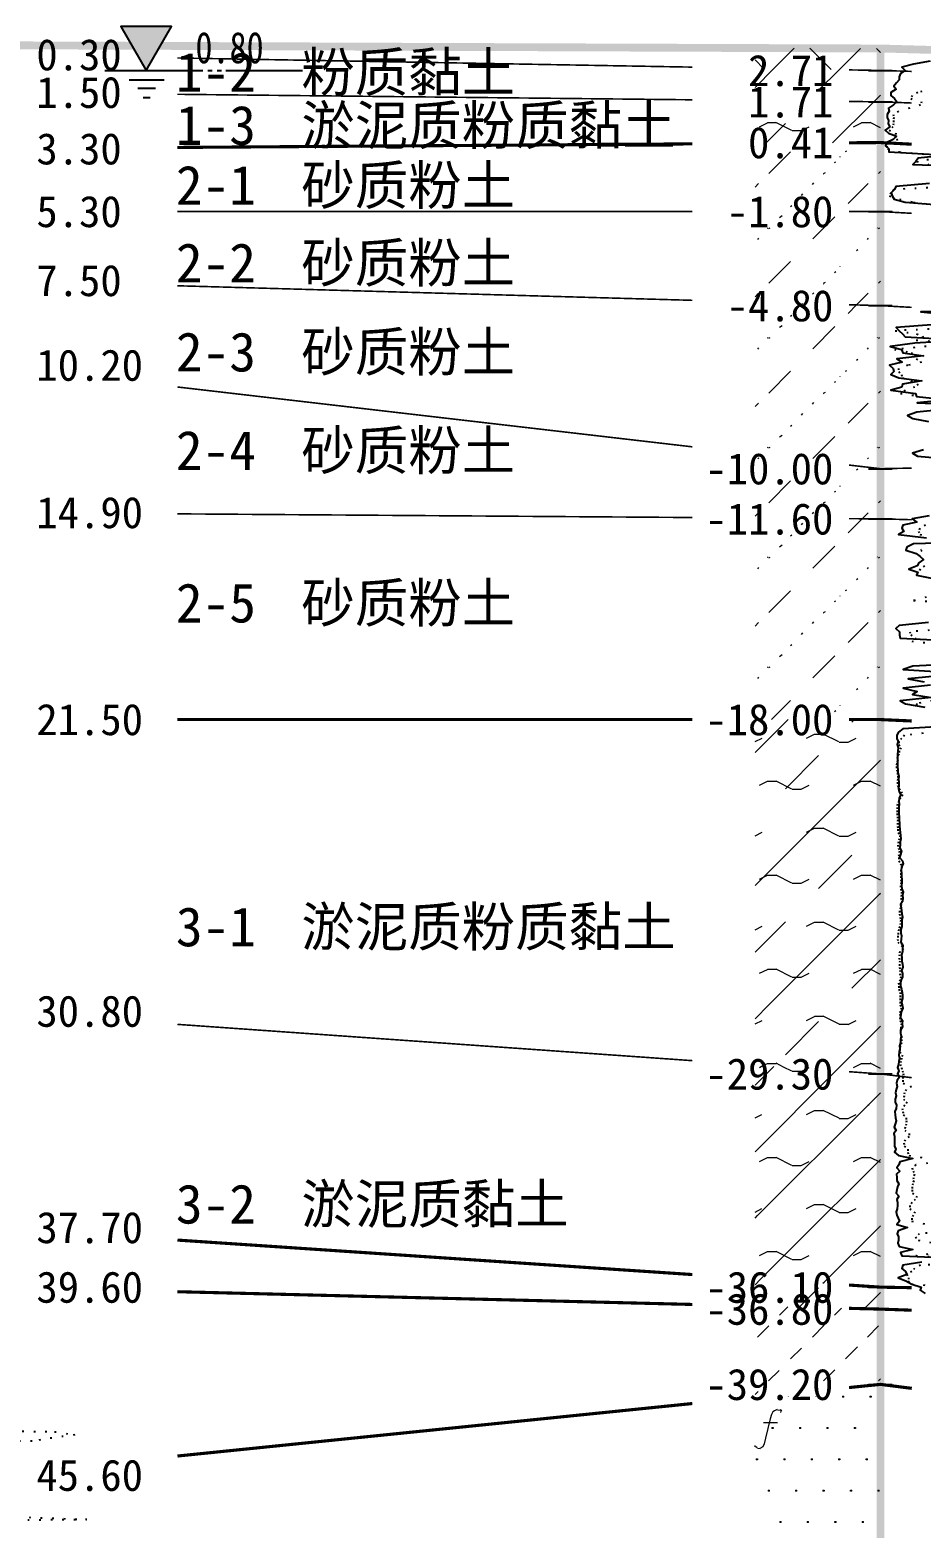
# Model space of a CAD drawing. Extents: x -37 to 3540, y -1485 to 297.
# Drawn here: x 173.4 to 230.2, y -173.4 to -77.8 of the extents above; entities that cross this region are included whole.
import ezdxf
from ezdxf.enums import TextEntityAlignment as Align

# ---------------------------------------------------------------- set-up
doc = ezdxf.new("R2010")
doc.units = 0
doc.linetypes.add('DOT', pattern=[6.35, 0, -6.35])
doc.layers.get('0').update_dxf_attribs({"linetype": 'CONTINUOUS'})
for name, color, linetype in [('CURVE', 200, 'CONTINUOUS'), ('HOLE', 41, 'CONTINUOUS'), ('STRATUM', 241, 'CONTINUOUS')]:
    doc.layers.add(name, color=color, linetype=linetype)
doc.layers.add('HATCH', color=7, linetype='CONTINUOUS', lineweight=13)
doc.styles.add('ST', font='')
doc.styles.get('ST').set_extended_font_data('SimSun')
pattern_1 = [(45, (80.522, -297), (-4.24264, 4.24264), [10, 0]), (45, (81.583, -300.182), (-2.12132, 6.36396), [3, -3])]
pattern_2 = [(45, (80.522, -297), (-4.24264, 4.24264), [10, 0]), (45, (81.583, -300.182), (-2.12132, 6.36396), [3, -3]), (26.565, (81.596, -297.2536), (5.999823, 5.999812), [0.567, -12.849]), (0, (81.029, -297.2536), (0, 6), [0.567, -5.433]), (26.565, (78.9406, -297), (5.999823, 5.999812), [0.567, -12.849]), (0, (79.448, -296.7464), (0, 6), [0.567, -5.433]), (153.435, (81.029, -297.2536), (-5.999818, -5e-06), [1.134, -12.2826]), (26.565, (84.596, -294.2536), (5.999823, 5.999812), [0.567, -12.849]), (0, (84.029, -294.2536), (0, 6), [0.567, -5.433]), (26.565, (81.9406, -294), (5.999823, 5.999812), [0.567, -12.849]), (0, (82.448, -293.7464), (0, 6), [0.567, -5.433]), (153.435, (84.029, -294.2536), (-5.999818, -5e-06), [1.134, -12.2826])]
pattern_3 = [(45, (80.522, -297), (-7e-07, 6.99998), [1.97196, -7.92754]), (45, (83.335, -294.171), (-7e-07, 6.99998), [1.99367, -7.90583]), (45, (85.5894, -291.918), (-7e-07, 6.99998), [1.8136, -8.08588]), (26.565, (80.522, -293.5), (7, 7), [0.0965, -15.55598]), (36.8699, (81.2219, -292.8), (7, 7), [0.19775, -34.80225]), (315, (84.022, -290.024), (6.99998, 1e-06), [0.03305, -9.86644]), (26.565, (84.022, -297), (7, 7), [0.14475, -15.50773]), (26.565, (84.722, -296.3), (7, 7), [0.10528, -15.5472]), (90, (85.072, -295.95), (-7, -5e-07), [0.02877, -6.97123]), (26.565, (85.422, -295.6), (7, 7), [0.091, -31.21394]), (36.8699, (86.1219, -294.9), (7, 7), [0.1107, -34.8893]), (45, (86.822, -294.2), (-2e-07, 6.99998), [0.10911, -9.79038]), (315, (87.436, -293.452), (6.99998, 1e-06), [0.03305, -9.86644]), (36.8699, (81.9219, -292.1), (7, 7), [0.10224, -34.89776]), (53.1301, (82.6219, -291.4), (14, 21), [0.13438, -34.86562]), (53.1301, (83.3219, -290.7), (14, 21), [0.12625, -34.87375])]

# ---------------------------------------------------------------- blocks, each defined once
blk = doc.blocks.new('Gwl')
blk.add_lwpolyline([(0, 0, 0, 3.22, 0), (0, 2.789, 3.22, 3.22, 0)], format="xyseb")
blk.add_lwpolyline([(0, 0), (1.61, 2.789), (-1.61, 2.789)], close=True)
for points in [[(-2.63, 0), (3.607, 0)], [(3.926, 0), (4.212, 0)], [(4.531, 0), (4.804, 0)], [(5.089, 0), (9.985, 0)], [(-1.085, -0.609), (1.156, -0.609)], [(-0.538, -1.142), (0.607, -1.142)], [(-0.189, -1.735), (0.259, -1.735)]]:
    blk.add_lwpolyline(points)
at = {"style": 'ST', "width": 0.8}
blk.add_attdef('*GWL', (3.144, 0.453), '', height=2, dxfattribs=at)

msp = doc.modelspace()

# ---------------------------------------------------------------- hatches: boundary and pattern name
at = {"layer": 'HATCH'}
h = msp.add_hatch(dxfattribs=at)
h.set_pattern_fill('STT', color=50, style=0)
h.set_pattern_definition([(45, (80.522, -297), (-2.12132, 2.12132), [10, 0]), (135, (80.522, -297), (-2.12132, -2.12132), [10, 0])])
h.paths.add_polyline_path([(227.657, -79.016), (219.657, -78.987), (219.657, -80.274), (227.657, -80.416)])
h.paths.add_polyline_path([(218.451, -81.902), (225.143, -81.902), (225.143, -78.986), (218.451, -78.986)], flags=9)
h = msp.add_hatch(dxfattribs=at)
h.set_pattern_fill('FZNT', color=32, style=0)
h.set_pattern_definition(pattern_1)
h.paths.add_polyline_path([(227.657, -80.416), (219.657, -80.274), (219.657, -82.331), (227.657, -82.416)])
h.paths.add_polyline_path([(218.451, -83.902), (225.143, -83.902), (225.143, -80.986), (218.451, -80.986)], flags=9)
h.paths.add_polyline_path([(218.451, -81.902), (225.143, -81.902), (225.143, -78.986), (218.451, -78.986)], flags=9)
h = msp.add_hatch(dxfattribs=at)
h.set_pattern_fill('YNFNT', color=251, style=0)
h.set_pattern_definition(pattern_2)
h.paths.add_polyline_path([(227.657, -82.416), (219.657, -82.331), (219.657, -85.071), (227.657, -85.016)])
h.paths.add_polyline_path([(218.448, -86.505), (225.146, -86.505), (225.146, -83.572), (218.448, -83.572)], flags=9)
h.paths.add_polyline_path([(218.451, -83.902), (225.143, -83.902), (225.143, -80.986), (218.451, -80.986)], flags=9)
h = msp.add_hatch(dxfattribs=at)
h.set_pattern_fill('SZFT', color=52, style=0)
h.set_pattern_definition(pattern_3)
h.paths.add_polyline_path([(227.657, -85.016), (219.657, -85.071), (219.657, -89.415), (227.657, -89.416)])
h.paths.add_polyline_path([(217.018, -90.905), (225.146, -90.905), (225.146, -87.972), (217.018, -87.972)], flags=9)
h.paths.add_polyline_path([(218.448, -86.505), (225.146, -86.505), (225.146, -83.572), (218.448, -83.572)], flags=9)
h = msp.add_hatch(dxfattribs=at)
h.set_pattern_fill('SZFT', color=52, style=0)
h.set_pattern_definition(pattern_3)
h.paths.add_polyline_path([(227.657, -89.416), (226.907, -89.416), (219.657, -89.415), (219.657, -95.19), (227.657, -95.416)])
h.paths.add_polyline_path([(217.018, -96.905), (225.146, -96.905), (225.146, -93.972), (217.018, -93.972)], flags=9)
h.paths.add_polyline_path([(217.018, -90.905), (225.146, -90.905), (225.146, -87.972), (217.018, -87.972)], flags=9)
h = msp.add_hatch(dxfattribs=at)
h.set_pattern_fill('SZFT', color=52, style=0)
h.set_pattern_definition(pattern_3)
h.paths.add_polyline_path([(227.657, -95.416), (219.657, -95.19), (219.657, -104.886), (227.657, -105.816)])
h.paths.add_polyline_path([(215.587, -107.305), (225.146, -107.305), (225.146, -104.372), (215.587, -104.372)], flags=9)
h.paths.add_polyline_path([(217.018, -96.905), (225.146, -96.905), (225.146, -93.972), (217.018, -93.972)], flags=9)
h = msp.add_hatch(dxfattribs=at)
h.set_pattern_fill('SZFT', color=52, style=0)
h.set_pattern_definition(pattern_3)
h.paths.add_polyline_path([(227.657, -105.816), (219.657, -104.886), (219.657, -108.959), (227.657, -109.016)])
h.paths.add_polyline_path([(215.587, -110.505), (225.146, -110.505), (225.146, -107.572), (215.587, -107.572)], flags=9)
h.paths.add_polyline_path([(215.587, -107.305), (225.146, -107.305), (225.146, -104.372), (215.587, -104.372)], flags=9)
h = msp.add_hatch(dxfattribs=at)
h.set_pattern_fill('SZFT', color=52, style=0)
h.set_pattern_definition(pattern_3)
h.paths.add_polyline_path([(227.657, -109.016), (219.657, -108.959), (219.657, -121.815), (227.657, -121.816)])
h.paths.add_polyline_path([(215.587, -123.305), (225.146, -123.305), (225.146, -120.372), (215.587, -120.372)], flags=9)
h.paths.add_polyline_path([(215.587, -110.505), (225.146, -110.505), (225.146, -107.572), (215.587, -107.572)], flags=9)
h = msp.add_hatch(dxfattribs=at)
h.set_pattern_fill('YNFNT', color=251, style=0)
h.set_pattern_definition(pattern_2)
h.paths.add_polyline_path([(227.657, -121.816), (226.907, -121.816), (219.657, -121.815), (219.657, -143.852), (227.657, -144.416)])
h.paths.add_polyline_path([(215.587, -145.905), (225.146, -145.905), (225.146, -142.972), (215.587, -142.972)], flags=9)
h.paths.add_polyline_path([(215.587, -123.305), (225.146, -123.305), (225.146, -120.372), (215.587, -120.372)], flags=9)
h = msp.add_hatch(dxfattribs=at)
h.set_pattern_fill('YNNT', color=251, style=0)
h.set_pattern_definition([(45, (80.522, -297), (-2.12132, 2.12132), [10, 0]), (26.565, (81.596, -297.2536), (5.999823, 5.999812), [0.567, -12.849]), (0, (81.029, -297.2536), (0, 6), [0.567, -5.433]), (26.565, (78.9406, -297), (5.999823, 5.999812), [0.567, -12.849]), (0, (79.448, -296.7464), (0, 6), [0.567, -5.433]), (153.435, (81.029, -297.2536), (-5.999818, -5e-06), [1.134, -12.2826]), (26.565, (84.596, -294.2536), (5.999823, 5.999812), [0.567, -12.849]), (0, (84.029, -294.2536), (0, 6), [0.567, -5.433]), (26.565, (81.9406, -294), (5.999823, 5.999812), [0.567, -12.849]), (0, (82.448, -293.7464), (0, 6), [0.567, -5.433]), (153.435, (84.029, -294.2536), (-5.999818, -5e-06), [1.134, -12.2826])])
h.paths.add_polyline_path([(227.657, -144.416), (219.657, -143.852), (219.657, -157.48), (227.657, -158.016)])
h.paths.add_polyline_path([(215.587, -159.505), (225.146, -159.505), (225.146, -156.572), (215.587, -156.572)], flags=9)
h.paths.add_polyline_path([(215.587, -145.905), (225.146, -145.905), (225.146, -142.972), (215.587, -142.972)], flags=9)
h = msp.add_hatch(dxfattribs=at)
h.set_pattern_fill('FZNT', color=32, style=0)
h.set_pattern_definition(pattern_1)
h.paths.add_polyline_path([(227.657, -158.016), (219.657, -157.48), (219.657, -159.218), (227.657, -159.416)])
h.paths.add_polyline_path([(215.587, -160.905), (225.146, -160.905), (225.146, -157.972), (215.587, -157.972)], flags=9)
h.paths.add_polyline_path([(215.587, -159.505), (225.146, -159.505), (225.146, -156.572), (215.587, -156.572)], flags=9)
h = msp.add_hatch(dxfattribs=at)
h.set_pattern_fill('NZFT', color=52, style=0)
h.set_pattern_definition([(45, (80.522, -297), (-6e-07, 6.99998), [0.9473, -8.9522]), (45, (81.922, -295.6), (-6e-07, 6.99998), [0.9869, -8.9126]), (45, (83.322, -294.2), (-6e-07, 6.99998), [1.06018, -8.83931]), (45, (84.722, -292.8), (-6e-07, 6.99998), [0.94918, -8.95032]), (45, (86.122, -291.4), (-6e-07, 6.99998), [1.0365, -8.863]), (45, (84.022, -297), (-6e-07, 6.99998), [1.01335, -8.88615]), (45, (85.422, -295.6), (-6e-07, 6.99998), [1.07896, -12.12037]), (45, (86.822, -294.2), (-6e-07, 6.99998), [0.99882, -8.90067]), (45, (81.222, -292.8), (-4e-07, 6.99998), [1.05533, -8.84416]), (45, (82.622, -291.4), (-4e-07, 6.99998), [1.0365, -8.863])])
h.paths.add_polyline_path([(227.657, -159.416), (219.657, -159.218), (219.657, -165.031), (227.657, -164.216)])
h.paths.add_polyline_path([(215.587, -165.705), (225.146, -165.705), (225.146, -162.772), (215.587, -162.772)], flags=9)
h.paths.add_polyline_path([(215.587, -160.905), (225.146, -160.905), (225.146, -157.972), (215.587, -157.972)], flags=9)
h = msp.add_hatch(dxfattribs=at)
h.set_pattern_fill('FS', color=142, style=0)
h.set_pattern_definition([(82.875, (79.6873, -298.206), (0.000369, 10.0001764), [0.0893, -80.5337]), (143.13, (79.7883, -298.2818), (-29.999964, 20.000054), [0.12627, -49.87373]), (172.875, (79.9655, -298.304), (-70.000246, 9.99966), [0.17857, -80.44443]), (206.565, (80.144, -298.2147), (-9.9997, -9.99969), [0.19954, -22.16046]), (243.435, (80.233, -298.0363), (9e-06, -9.9997), [0.19954, -22.16146]), (255.964, (80.3225, -297.679), (-0.0002, -9.9995), [0.36813, -40.86287]), (255.964, (80.6325, -296.439), (-0.0002, -9.9995), [1.2784, -39.9526]), (255.964, (80.701, -296.165), (-0.0002, -9.9995), [0.28235, -40.94865]), (216.87, (80.8912, -295.9108), (-9.999982, -10.000018), [0.12627, -49.87373]), (243.435, (80.7902, -295.9865), (9e-06, -9.9997), [0.19954, -22.16146]), (206.565, (81.0697, -295.8215), (-9.9997, -9.99969), [0.19954, -22.16046]), (172.875, (81.2469, -295.8437), (-70.000246, 9.99966), [0.17857, -80.44443]), (143.13, (81.348, -295.9194), (-29.999964, 20.000054), [0.12627, -49.87373]), (82.875, (81.3368, -296.008), (0.000369, 10.0001764), [0.0893, -80.5337]), (0, (80.192, -296.66), (0, 10), [0.89286, -9.10714]), (0, (80.5469, -297), (1, 2), [0, -1.75]), (0, (80.5219, -296.975), (1, 2), [0, -1.75]), (0, (80.5219, -297), (1, 2), [0, -1.75]), (0, (80.4969, -297), (1, 2), [0, -1.75]), (0, (80.5219, -297.025), (1, 2), [0, -1.75])])
h.paths.add_polyline_path([(227.657, -164.216), (219.657, -165.031), (219.657, -191.134), (227.657, -191.416)])
h.paths.add_polyline_path([(215.587, -192.905), (225.146, -192.905), (225.146, -189.972), (215.587, -189.972)], flags=9)
h.paths.add_polyline_path([(215.587, -165.705), (225.146, -165.705), (225.146, -162.772), (215.587, -162.772)], flags=9)

# ---------------------------------------------------------------- linework, layer by layer
at = {"layer": 'CURVE', "color": 30, "linetype": 'Continuous'}
for points in [[(230.827, -79.816), (229.777, -80.016), (229.017, -80.216), (229.237, -80.416), (228.937, -80.616), (228.847, -80.816), (228.847, -81.016), (228.687, -81.216), (228.517, -81.416), (228.667, -81.616), (228.327, -81.816), (228.317, -82.016), (228.547, -82.216), (228.707, -82.416), (228.487, -82.616), (228.167, -82.816), (228.207, -83.016), (228.097, -83.216), (228.087, -83.416), (228.177, -83.616), (228.157, -83.816), (228.257, -84.016), (227.957, -84.216), (228.167, -84.416), (228.677, -84.616), (228.467, -84.816), (228.057, -85.016), (227.987, -85.216), (228.197, -85.416), (228.197, -85.616), (231.867, -85.816), (230.057, -86.016), (229.907, -86.216), (229.727, -86.416), (235.157, -86.616)], [(230.797, -87.616), (228.647, -87.816), (228.547, -88.016), (228.337, -88.216), (228.397, -88.416), (228.527, -88.616), (229.227, -88.816), (231.637, -89.016)], [(236.547, -95.616), (230.227, -95.816), (232.357, -96.016)], [(231.197, -96.616), (228.657, -96.816), (228.857, -97.016), (229.057, -97.216), (229.227, -97.416), (232.997, -97.616), (229.857, -97.816), (228.277, -98.016), (228.997, -98.216), (229.077, -98.416), (230.407, -98.616), (228.707, -98.816), (229.047, -99.016), (228.227, -99.216), (228.467, -99.416), (228.517, -99.616), (228.317, -99.816), (228.837, -100.016), (230.297, -100.216), (229.067, -100.416), (229.027, -100.616), (228.327, -100.816), (229.897, -101.016), (229.967, -101.216), (231.947, -101.416), (229.997, -101.616), (234.597, -101.816)], [(231.917, -102.016), (229.987, -102.216), (229.387, -102.416), (229.727, -102.616), (230.717, -102.816)], [(230.407, -104.616), (229.707, -104.816), (230.017, -105.016), (232.217, -105.216)], [(230.767, -108.816), (229.677, -109.016), (229.987, -109.216), (229.087, -109.416), (229.027, -109.616), (229.147, -109.816), (228.807, -110.016), (230.597, -110.216)], [(236.687, -110.416), (229.777, -110.616), (229.347, -110.816), (229.287, -111.016), (229.947, -111.216), (230.187, -111.416), (230.407, -111.616), (230.117, -111.816), (230.007, -112.016), (229.477, -112.216), (230.037, -112.416), (229.957, -112.616), (231.017, -112.816)], [(230.727, -115.616), (228.857, -115.816), (228.637, -116.016), (228.877, -116.216), (228.867, -116.416), (228.917, -116.616), (232.727, -116.816)], [(233.537, -118.216), (229.727, -118.416), (229.107, -118.616), (232.167, -118.816)], [(231.647, -119.016), (229.427, -119.216), (230.457, -119.416)], [(230.857, -119.616), (229.117, -119.816), (229.997, -120.016), (229.707, -120.216), (230.897, -120.416), (228.917, -120.616), (229.267, -120.816), (230.497, -121.016)], [(232.267, -122.216), (229.087, -122.416), (228.807, -122.616), (228.707, -122.816), (228.707, -123.016), (228.787, -123.216), (228.717, -123.416), (228.787, -123.616), (228.777, -123.816), (228.737, -124.016), (228.737, -124.216), (228.747, -124.416), (228.737, -124.616), (228.747, -124.816), (228.767, -125.016), (228.767, -125.216), (228.827, -125.416), (228.807, -125.616), (228.837, -125.816), (228.827, -126.016), (228.807, -126.216), (228.847, -126.416), (228.967, -126.616), (228.847, -126.816), (228.837, -127.016), (228.857, -127.216), (228.837, -127.416), (228.837, -127.616), (228.837, -127.816), (228.857, -128.016), (228.857, -128.216), (228.877, -128.416), (228.867, -128.616), (228.897, -128.816), (228.927, -129.016), (228.937, -129.216), (228.967, -129.416), (228.907, -129.616), (228.917, -129.816), (228.897, -130.016), (228.997, -130.216), (228.937, -130.416), (228.877, -130.616), (229.057, -130.816), (229.117, -131.016), (228.997, -131.216), (228.987, -131.416), (228.997, -131.616), (228.997, -131.816), (229.017, -132.016), (229.027, -132.216), (229.007, -132.416), (229.017, -132.616), (229.117, -132.816), (229.057, -133.016), (229.077, -133.216), (229.067, -133.416), (228.947, -133.616), (228.987, -133.816), (229.007, -134.016), (229.017, -134.216), (229.067, -134.416), (229.027, -134.616), (229.027, -134.816), (229.027, -135.016), (228.967, -135.216), (228.967, -135.416), (228.997, -135.616), (228.977, -135.816), (228.967, -136.016), (229.087, -136.216), (229.057, -136.416), (229.057, -136.616), (229.007, -136.816), (229.027, -137.016), (229.027, -137.216), (229.057, -137.416), (229.077, -137.616), (228.997, -137.816), (229.067, -138.016), (229.067, -138.216), (228.987, -138.416), (228.947, -138.616), (228.947, -138.816), (229.007, -139.016), (229.037, -139.216), (229.057, -139.416), (229.057, -139.616), (228.997, -139.816), (229.037, -140.016), (229.077, -140.216), (228.997, -140.416), (228.967, -140.616), (228.937, -140.816), (229.067, -141.016), (229.037, -141.216), (229.057, -141.416), (228.947, -141.616), (228.947, -141.816), (228.987, -142.016), (228.947, -142.216), (228.947, -142.416), (228.877, -142.616), (228.887, -142.816), (228.857, -143.016), (228.837, -143.216), (228.867, -143.416), (228.827, -143.616), (228.807, -143.816), (228.747, -144.016), (228.837, -144.216), (228.757, -144.416), (228.867, -144.616), (228.717, -144.816), (228.687, -145.016), (228.717, -145.216), (228.657, -145.416), (228.617, -145.616), (228.657, -145.816), (228.607, -146.016), (228.607, -146.216), (228.677, -146.416), (228.657, -146.616), (228.567, -146.816), (228.607, -147.016), (228.627, -147.216), (228.657, -147.416), (228.607, -147.616), (228.527, -147.816), (228.667, -148.016), (228.507, -148.216), (228.557, -148.416), (228.547, -148.616), (228.557, -148.816), (228.557, -149.016), (228.637, -149.216), (228.557, -149.416), (228.807, -149.616), (229.727, -149.816), (228.887, -150.016), (228.837, -150.216), (228.697, -150.416), (228.887, -150.616), (228.677, -150.816), (228.707, -151.016), (228.697, -151.216), (228.837, -151.416), (228.737, -151.616), (228.707, -151.816), (228.667, -152.016), (228.837, -152.216), (228.707, -152.416), (228.737, -152.616), (228.757, -152.816), (228.717, -153.016), (228.667, -153.216), (228.697, -153.416), (228.787, -153.616), (228.867, -153.816), (228.707, -154.016), (229.377, -154.216), (228.797, -154.416), (228.717, -154.616), (228.807, -154.816), (228.807, -155.016), (228.767, -155.216), (228.847, -155.416), (229.727, -155.616), (228.937, -155.816), (229.027, -156.016), (233.377, -156.216)], [(230.307, -156.416), (229.087, -156.616), (229.027, -156.816), (229.267, -157.016), (229.337, -157.216), (228.787, -157.416), (229.287, -157.616), (229.667, -157.816), (230.257, -158.016), (230.187, -158.216), (230.507, -158.416)]]:
    msp.add_lwpolyline(points, dxfattribs=at)
at = {"layer": 'CURVE', "color": 100, "linetype": 'DOT', "ltscale": 0.1}
for points in [[(231.027, -81.616), (230.037, -81.816), (229.677, -82.016), (229.587, -82.216), (230.287, -82.416), (230.217, -82.616), (229.527, -82.816), (228.817, -83.016), (228.477, -83.216), (228.507, -83.416), (228.487, -83.616), (228.487, -83.816), (228.457, -84.016), (228.217, -84.216), (228.637, -84.416), (228.607, -84.616), (228.777, -84.816), (228.307, -85.016), (228.067, -85.216), (228.107, -85.416), (228.857, -85.616), (231.167, -85.816)], [(231.447, -86.016), (229.967, -86.216), (230.727, -86.416)], [(232.147, -87.816), (228.507, -88.016), (228.317, -88.216), (228.227, -88.416), (228.867, -88.616), (229.747, -88.816), (231.337, -89.016)], [(232.967, -96.816), (228.607, -97.016), (229.967, -97.216), (230.417, -97.416), (229.947, -97.616), (232.667, -97.816)], [(230.577, -98.016), (228.547, -98.216), (229.617, -98.416), (229.977, -98.616), (229.927, -98.816), (230.267, -99.016), (229.407, -99.216), (228.807, -99.416), (228.827, -99.616), (228.997, -99.816), (229.057, -100.016), (229.597, -100.216), (230.057, -100.416), (229.837, -100.616), (229.227, -100.816), (228.937, -101.016), (230.377, -101.216)], [(230.537, -109.416), (230.177, -109.616), (230.077, -109.816), (230.177, -110.016), (231.887, -110.216)], [(230.997, -110.816), (230.227, -111.016), (230.447, -111.216)], [(230.467, -112.016), (230.137, -112.216), (230.507, -112.416)], [(230.577, -114.016), (229.777, -114.216), (232.717, -114.416)], [(232.237, -116.016), (229.537, -116.216), (229.587, -116.416), (229.947, -116.616), (229.657, -116.816), (231.427, -117.016)], [(230.957, -120.616), (229.927, -120.816), (230.327, -121.016)], [(231.107, -122.616), (229.197, -122.816), (228.997, -123.016), (228.837, -123.216), (228.837, -123.416), (228.967, -123.616), (228.857, -123.816), (228.847, -124.016), (228.727, -124.216), (228.767, -124.416), (228.697, -124.616), (228.677, -124.816), (228.697, -125.016), (228.747, -125.216), (228.767, -125.416), (228.767, -125.616), (228.747, -125.816), (228.737, -126.016), (228.857, -126.216), (228.987, -126.416), (229.077, -126.616), (228.927, -126.816), (228.837, -127.016), (228.737, -127.216), (228.727, -127.416), (228.727, -127.616), (228.717, -127.816), (228.737, -128.016), (228.767, -128.216), (228.737, -128.416), (228.757, -128.616), (228.767, -128.816), (228.787, -129.016), (228.927, -129.216), (228.847, -129.416), (228.817, -129.616), (228.777, -129.816), (228.807, -130.016), (228.867, -130.216), (228.817, -130.416), (228.837, -130.616), (228.837, -130.816), (228.947, -131.016), (229.017, -131.216), (228.967, -131.416), (228.957, -131.616), (228.967, -131.816), (228.957, -132.016), (228.997, -132.216), (228.937, -132.416), (228.957, -132.616), (228.997, -132.816), (228.997, -133.016), (228.967, -133.216), (229.017, -133.416), (228.977, -133.616), (228.937, -133.816), (228.877, -134.016), (228.877, -134.216), (228.927, -134.416), (228.957, -134.616), (228.937, -134.816), (228.887, -135.016), (228.827, -135.216), (228.797, -135.416), (228.767, -135.616), (228.757, -135.816), (228.767, -136.016), (228.987, -136.216), (229.127, -136.416), (228.897, -136.616), (228.867, -136.816), (228.857, -137.016), (228.887, -137.216), (228.877, -137.416), (228.877, -137.616), (228.907, -137.816), (228.887, -138.016), (228.967, -138.216), (228.917, -138.416), (228.817, -138.616), (228.827, -138.816), (228.837, -139.016), (228.907, -139.216), (228.907, -139.416), (228.917, -139.616), (228.917, -139.816), (228.927, -140.016), (228.987, -140.216), (228.917, -140.416), (228.907, -140.616), (228.897, -140.816), (228.927, -141.016), (228.997, -141.216), (228.967, -141.416), (228.957, -141.616), (228.937, -141.816), (228.997, -142.016), (228.997, -142.216), (228.997, -142.416), (228.927, -142.616), (228.897, -142.816), (228.897, -143.016), (229.057, -143.216), (228.997, -143.416), (228.957, -143.616), (228.917, -143.816), (228.997, -144.016), (229.057, -144.216), (229.127, -144.416), (229.097, -144.616), (229.077, -144.816), (229.107, -145.016), (229.637, -145.216), (229.297, -145.416), (229.187, -145.616), (229.167, -145.816), (229.127, -146.016), (229.357, -146.216), (229.207, -146.416), (229.047, -146.616), (229.087, -146.816), (229.117, -147.016), (229.297, -147.216), (229.317, -147.416), (229.297, -147.616), (229.237, -147.816), (229.207, -148.016), (229.487, -148.216), (229.487, -148.416), (229.237, -148.616), (229.157, -148.816), (229.177, -149.016), (229.397, -149.216), (229.407, -149.416), (229.467, -149.616), (230.697, -149.816)], [(231.397, -150.016), (229.917, -150.216), (229.677, -150.416), (229.737, -150.616), (229.827, -150.816), (229.737, -151.016), (229.787, -151.216), (229.717, -151.416), (229.687, -151.616), (229.687, -151.816), (229.697, -152.016), (229.987, -152.216), (229.877, -152.416), (229.687, -152.616), (229.527, -152.816), (229.527, -153.016), (229.857, -153.216), (229.747, -153.416), (229.657, -153.616), (229.647, -153.816), (230.707, -154.016)], [(232.097, -154.416), (230.137, -154.616), (229.897, -154.816), (230.067, -155.016), (231.207, -155.216)], [(233.747, -156.416), (230.217, -156.616), (229.827, -156.816), (229.667, -157.016), (229.337, -157.216), (229.457, -157.416), (229.427, -157.616), (229.647, -157.816), (232.217, -158.016)], [(231.407, -155.816), (229.917, -156.016), (234.667, -156.216)], [(164.834, -167.038), (174.984, -167.238), (176.264, -167.438), (174.804, -167.638), (173.544, -167.838), (153.174, -168.038)], [(171.884, -172.638), (177.044, -172.838), (159.194, -173.038)]]:
    msp.add_lwpolyline(points, dxfattribs=at)
at = {"layer": 'HOLE', "linetype": 'Continuous', "const_width": 0.5}
msp.add_lwpolyline([(227.657, -79.016), (227.657, -227.717)], dxfattribs=at)
at = {"layer": 'HOLE', "linetype": 'Continuous'}
for points in [[(226.907, -80.416), (228.407, -80.416)], [(226.907, -82.416), (228.407, -82.416)], [(226.907, -85.016), (228.407, -85.016)], [(226.907, -89.416), (228.407, -89.416)], [(226.907, -95.416), (228.407, -95.416)], [(226.907, -105.816), (228.407, -105.816)], [(226.907, -109.016), (228.407, -109.016)], [(226.907, -121.816), (228.407, -121.816)], [(226.907, -144.416), (228.407, -144.416)], [(226.907, -158.016), (228.407, -158.016)], [(226.907, -159.416), (228.407, -159.416)], [(226.907, -164.216), (228.407, -164.216)]]:
    msp.add_lwpolyline(points, dxfattribs=at)
at = {"layer": 'STRATUM', "linetype": 'Continuous'}
for points, const_width in [([(168.819, -78.804), (170.819, -78.81), (182.819, -78.853)], 0.5), ([(182.819, -78.853), (227.657, -79.016), (239.657, -79.348)], 0.5), ([(182.819, -79.622), (199.238, -79.913), (215.657, -80.204)], 0.1), ([(225.657, -80.381), (227.657, -80.416), (229.657, -80.478)], 0.1), ([(182.819, -81.938), (199.238, -82.113), (215.657, -82.288)], 0.1), ([(225.657, -82.395), (227.657, -82.416), (229.657, -82.493)], 0.1), ([(182.819, -85.327), (199.238, -85.213), (215.657, -85.099)], 0.2), ([(225.657, -85.03), (227.657, -85.016), (229.657, -85.121)], 0.2), ([(182.819, -89.411), (199.238, -89.413), (215.657, -89.415)], 0.1), ([(225.657, -89.416), (227.657, -89.416), (229.657, -89.528)], 0.1), ([(182.819, -94.149), (199.238, -94.613), (215.657, -95.077)], 0.1), ([(225.657, -95.359), (227.657, -95.416), (229.657, -95.528)], 0.1), ([(182.819, -100.605), (199.238, -102.513), (215.657, -104.421)], 0.1), ([(225.657, -105.584), (227.657, -105.816), (229.657, -105.779)], 0.1), ([(182.819, -108.696), (199.238, -108.813), (215.657, -108.93)], 0.1), ([(225.657, -109.002), (227.657, -109.016), (229.657, -109.071)], 0.1), ([(182.819, -121.811), (199.238, -121.813), (215.657, -121.815)], 0.2), ([(225.657, -121.816), (227.657, -121.816), (229.657, -121.907)], 0.2), ([(182.819, -141.256), (199.238, -142.413), (215.657, -143.57)], 0.1), ([(225.657, -144.275), (227.657, -144.416), (229.657, -144.657)], 0.1), ([(182.819, -155.014), (199.238, -156.113), (215.657, -157.212)], 0.2), ([(182.819, -158.307), (199.238, -158.713), (215.657, -159.119)], 0.2), ([(225.657, -157.882), (227.657, -158.016), (229.657, -158.05)], 0.2), ([(225.657, -159.367), (227.657, -159.416), (229.657, -159.486)], 0.2), ([(225.657, -164.42), (227.657, -164.216), (229.657, -164.471)], 0.2), ([(182.819, -168.787), (199.238, -167.113), (215.657, -165.439)], 0.2)]:
    msp.add_lwpolyline(points, dxfattribs=dict(at, const_width=const_width))

# ---------------------------------------------------------------- block references
at = {"layer": 'CURVE'}
msp.add_blockref('Gwl', (180.819, -80.41), dxfattribs=at).add_auto_attribs({'*GWL': '0.80'})

# ---------------------------------------------------------------- texts
at = {"layer": 'HOLE', "style": 'ST'}
for s, p in [('0.30', (173.819, -79.41)), ('1.50', (173.819, -81.81)), ('3.30', (173.819, -85.41)), ('5.30', (173.819, -89.41)), ('7.50', (173.819, -93.81)), ('10.20', (173.819, -99.21)), ('14.90', (173.819, -108.61)), ('21.50', (173.819, -121.81)), ('30.80', (173.819, -140.41)), ('37.70', (173.819, -154.21)), ('39.60', (173.819, -158.01)), ('45.60', (173.819, -170.01))]:
    msp.add_text(s, height=2, dxfattribs=at).set_placement(p, align=Align.MIDDLE_LEFT)
for s, p in [('2.71', (224.657, -80.416)), ('1.71', (224.657, -82.416)), ('0.41', (224.657, -85.016)), ('-1.80', (224.657, -89.416)), ('-4.80', (224.657, -95.416)), ('-10.00', (224.657, -105.816)), ('-11.60', (224.657, -109.016)), ('-18.00', (224.657, -121.816)), ('-29.30', (224.657, -144.416)), ('-36.10', (224.657, -158.016)), ('-36.80', (224.657, -159.416)), ('-39.20', (224.657, -164.216))]:
    msp.add_text(s, height=2, dxfattribs=at).set_placement(p, align=Align.MIDDLE_RIGHT)
at = {"layer": 'STRATUM', "style": 'ST'}
for s, p in [('1-2', (182.72, -80.521)), ('粉质黏土', (190.72, -80.521)), ('1-3', (182.72, -83.911)), ('淤泥质粉质黏土', (190.72, -83.911)), ('2-1', (182.72, -87.736)), ('砂质粉土', (190.72, -87.736)), ('2-2', (182.72, -92.686)), ('砂质粉土', (190.72, -92.686)), ('2-3', (182.72, -98.366)), ('砂质粉土', (190.72, -98.366)), ('砂质粉土', (190.72, -104.646)), ('2-4', (182.72, -104.646)), ('2-5', (182.72, -114.376)), ('砂质粉土', (190.72, -114.376)), ('淤泥质粉质黏土', (190.72, -135.026)), ('3-1', (182.72, -135.026)), ('3-2', (182.72, -152.711)), ('淤泥质黏土', (190.72, -152.711))]:
    msp.add_text(s, height=2.5, dxfattribs=at).set_placement(p, align=Align.MIDDLE_LEFT)

doc.saveas('drawing.dxf')
